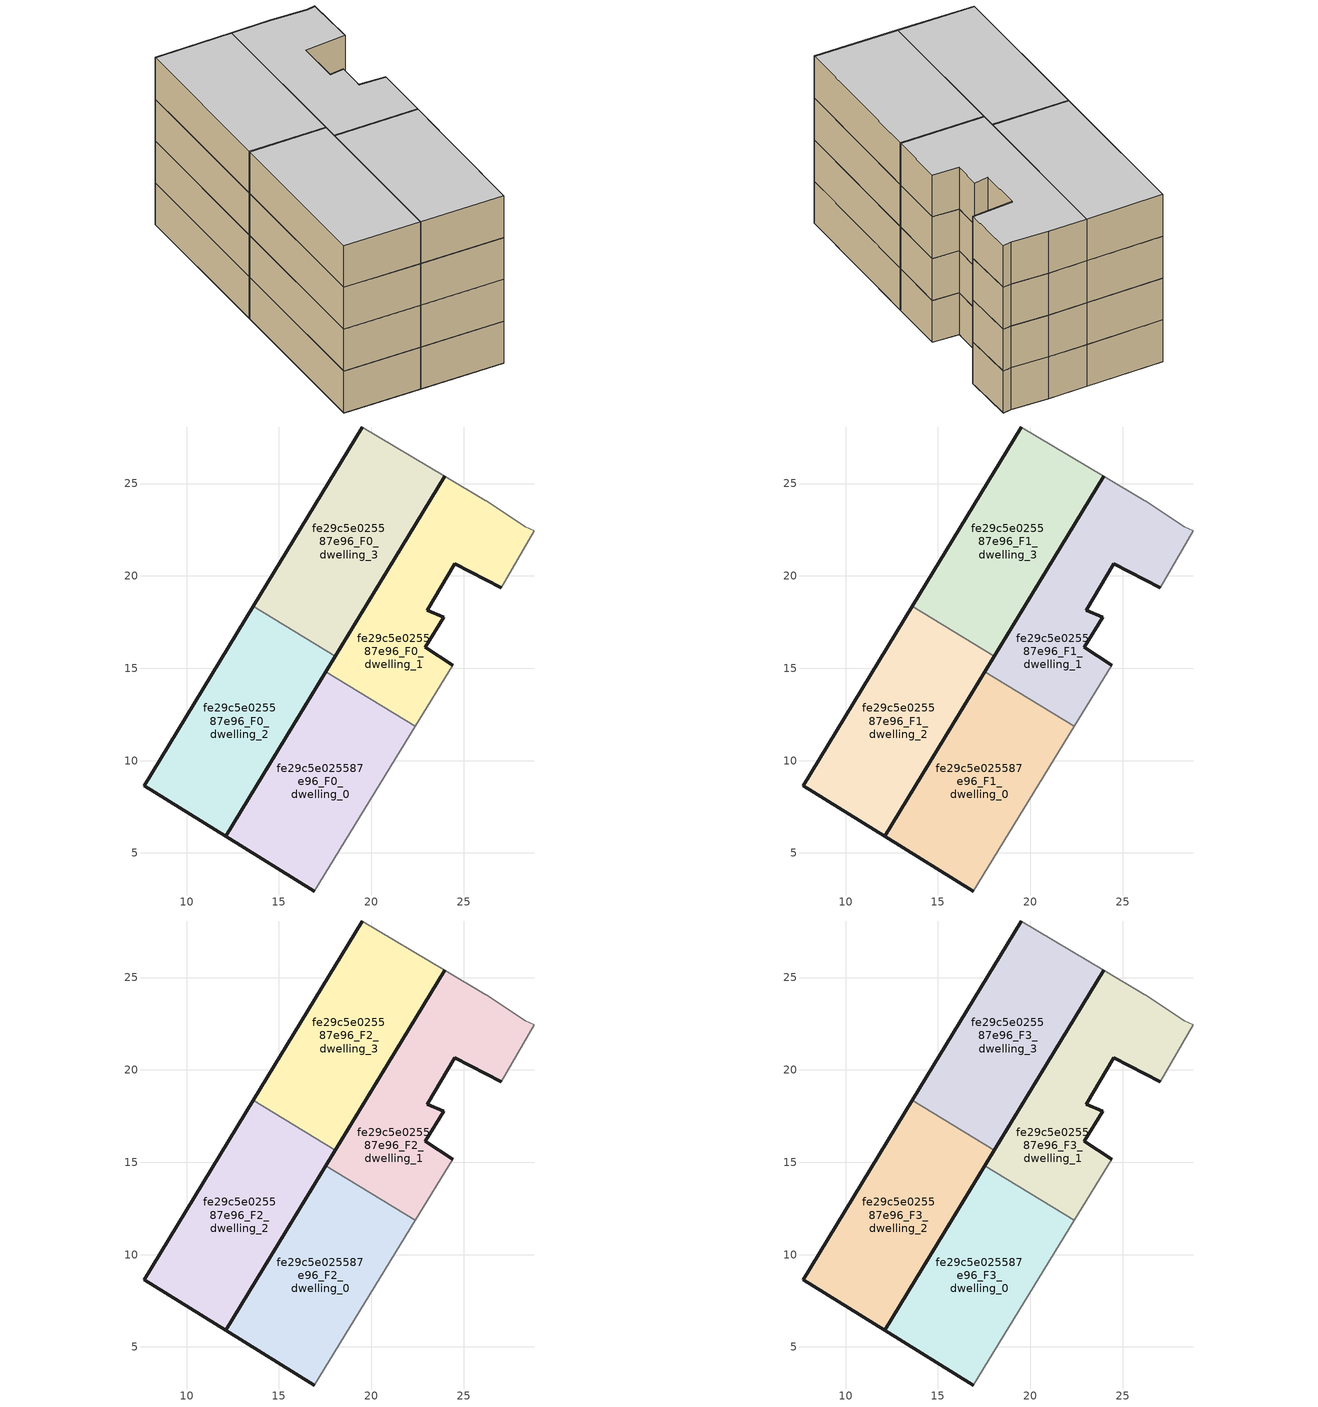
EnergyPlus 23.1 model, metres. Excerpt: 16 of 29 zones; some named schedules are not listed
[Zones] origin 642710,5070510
fe29c5e025587e96_F0_dwelling_0
 floor ground (EU_floor_Construction): 16.91,2.94 22.4,11.86 17.54,14.81 12.12,5.91 z0
 wall outside (EU_wall_Construction): 16.91,2.94 12.12,5.91 17.54,14.81 z0:3
 wall adiabatic (EU_wall_Construction): 22.4,11.86 16.91,2.94 z0:3
 wall to fe29c5e025587e96_F0_dwelling_1 (EU_wall_Construction): 17.54,14.81 22.4,11.86 z0:3
fe29c5e025587e96_F0_dwelling_1
 floor ground (EU_floor_Construction): 24.42,15.15 22.92,16.15 23.92,17.75 23.02,18.15 24.52,20.65 27.03,19.35 28.83,22.45 28.33,22.65 26.23,24.06 26.2,24.07 23.98,25.4 17.54,14.81 22.4,11.86 z0
 wall outside (EU_wall_Construction): 27.03,19.35 24.52,20.65 23.02,18.15 23.92,17.75 22.92,16.15 24.42,15.15 / 17.54,14.81 23.98,25.4 z0:3
 wall adiabatic (EU_wall_Construction): 24.42,15.15 22.4,11.86 / 23.98,25.4 26.2,24.07 26.23,24.06 28.33,22.65 28.83,22.45 27.03,19.35 z0:3
fe29c5e025587e96_F0_dwelling_2
 floor ground (EU_floor_Construction): 12.12,5.91 18.05,15.66 13.61,18.36 7.71,8.65 z0
 wall outside (EU_wall_Construction): 18.05,15.66 12.12,5.91 7.71,8.65 13.61,18.36 z0:3
 wall to fe29c5e025587e96_F0_dwelling_3 (EU_wall_Construction): 13.61,18.36 18.05,15.66 z0:3
fe29c5e025587e96_F0_dwelling_3
 floor ground (EU_floor_Construction): 18.05,15.66 23.98,25.4 19.52,28.06 13.61,18.36 z0
 wall outside (EU_wall_Construction): 23.98,25.4 18.05,15.66 / 13.61,18.36 19.52,28.06 z0:3
 wall adiabatic (EU_wall_Construction): 19.52,28.06 23.98,25.4 z0:3
fe29c5e025587e96_F1_dwelling_0
 floor to fe29c5e025587e96_F0_dwelling_0 (EU_floor_Construction): 16.91,2.94 22.4,11.86 17.54,14.81 12.12,5.91 z3
 wall outside (EU_wall_Construction): 16.91,2.94 12.12,5.91 17.54,14.81 z3:6
 wall adiabatic (EU_wall_Construction): 22.4,11.86 16.91,2.94 z3:6
 wall to fe29c5e025587e96_F1_dwelling_1 (EU_wall_Construction): 17.54,14.81 22.4,11.86 z3:6
fe29c5e025587e96_F1_dwelling_1
 floor to fe29c5e025587e96_F0_dwelling_1 (EU_floor_Construction): 24.42,15.15 22.92,16.15 23.92,17.75 23.02,18.15 24.52,20.65 27.03,19.35 28.83,22.45 28.33,22.65 26.23,24.06 26.2,24.07 23.98,25.4 17.54,14.81 22.4,11.86 z3
 wall outside (EU_wall_Construction): 27.03,19.35 24.52,20.65 23.02,18.15 23.92,17.75 22.92,16.15 24.42,15.15 / 17.54,14.81 23.98,25.4 z3:6
 wall adiabatic (EU_wall_Construction): 24.42,15.15 22.4,11.86 / 23.98,25.4 26.2,24.07 26.23,24.06 28.33,22.65 28.83,22.45 27.03,19.35 z3:6
fe29c5e025587e96_F1_dwelling_2
 floor to fe29c5e025587e96_F0_dwelling_2 (EU_floor_Construction): 12.12,5.91 18.05,15.66 13.61,18.36 7.71,8.65 z3
 wall outside (EU_wall_Construction): 18.05,15.66 12.12,5.91 7.71,8.65 13.61,18.36 z3:6
 wall to fe29c5e025587e96_F1_dwelling_3 (EU_wall_Construction): 13.61,18.36 18.05,15.66 z3:6
fe29c5e025587e96_F1_dwelling_3
 floor to fe29c5e025587e96_F0_dwelling_3 (EU_floor_Construction): 18.05,15.66 23.98,25.4 19.52,28.06 13.61,18.36 z3
 wall outside (EU_wall_Construction): 23.98,25.4 18.05,15.66 / 13.61,18.36 19.52,28.06 z3:6
 wall adiabatic (EU_wall_Construction): 19.52,28.06 23.98,25.4 z3:6
fe29c5e025587e96_F2_dwelling_0
 floor to fe29c5e025587e96_F1_dwelling_0 (EU_floor_Construction): 16.91,2.94 22.4,11.86 17.54,14.81 12.12,5.91 z6
 wall outside (EU_wall_Construction): 16.91,2.94 12.12,5.91 17.54,14.81 z6:9
 wall adiabatic (EU_wall_Construction): 22.4,11.86 16.91,2.94 z6:9
 wall to fe29c5e025587e96_F2_dwelling_1 (EU_wall_Construction): 17.54,14.81 22.4,11.86 z6:9
fe29c5e025587e96_F2_dwelling_1
 floor to fe29c5e025587e96_F1_dwelling_1 (EU_floor_Construction): 24.42,15.15 22.92,16.15 23.92,17.75 23.02,18.15 24.52,20.65 27.03,19.35 28.83,22.45 28.33,22.65 26.23,24.06 26.2,24.07 23.98,25.4 17.54,14.81 22.4,11.86 z6
 wall outside (EU_wall_Construction): 27.03,19.35 24.52,20.65 23.02,18.15 23.92,17.75 22.92,16.15 24.42,15.15 / 17.54,14.81 23.98,25.4 z6:9
 wall adiabatic (EU_wall_Construction): 24.42,15.15 22.4,11.86 / 23.98,25.4 26.2,24.07 26.23,24.06 28.33,22.65 28.83,22.45 27.03,19.35 z6:9
fe29c5e025587e96_F2_dwelling_2
 floor to fe29c5e025587e96_F1_dwelling_2 (EU_floor_Construction): 12.12,5.91 18.05,15.66 13.61,18.36 7.71,8.65 z6
 wall outside (EU_wall_Construction): 18.05,15.66 12.12,5.91 7.71,8.65 13.61,18.36 z6:9
 wall to fe29c5e025587e96_F2_dwelling_3 (EU_wall_Construction): 13.61,18.36 18.05,15.66 z6:9
fe29c5e025587e96_F2_dwelling_3
 floor to fe29c5e025587e96_F1_dwelling_3 (EU_floor_Construction): 18.05,15.66 23.98,25.4 19.52,28.06 13.61,18.36 z6
 wall outside (EU_wall_Construction): 23.98,25.4 18.05,15.66 / 13.61,18.36 19.52,28.06 z6:9
 wall adiabatic (EU_wall_Construction): 19.52,28.06 23.98,25.4 z6:9
fe29c5e025587e96_F3_dwelling_0
 floor to fe29c5e025587e96_F2_dwelling_0 (EU_floor_Construction): 16.91,2.94 22.4,11.86 17.54,14.81 12.12,5.91 z9
 wall outside (EU_wall_Construction): 16.91,2.94 12.12,5.91 17.54,14.81 z9:12
 wall adiabatic (EU_wall_Construction): 22.4,11.86 16.91,2.94 z9:12
 wall to fe29c5e025587e96_F3_dwelling_1 (EU_wall_Construction): 17.54,14.81 22.4,11.86 z9:12
 ceiling to fe29c5e025587e96_F4_dwelling_0 (EU_floor_Construction): 22.4,11.86 16.91,2.94 12.12,5.91 17.54,14.81 z12
fe29c5e025587e96_F3_dwelling_1
 floor to fe29c5e025587e96_F2_dwelling_1 (EU_floor_Construction): 24.42,15.15 22.92,16.15 23.92,17.75 23.02,18.15 24.52,20.65 27.03,19.35 28.83,22.45 28.33,22.65 26.23,24.06 26.2,24.07 23.98,25.4 17.54,14.81 22.4,11.86 z9
 wall outside (EU_wall_Construction): 27.03,19.35 24.52,20.65 23.02,18.15 23.92,17.75 22.92,16.15 24.42,15.15 / 17.54,14.81 23.98,25.4 z9:12
 wall adiabatic (EU_wall_Construction): 24.42,15.15 22.4,11.86 / 23.98,25.4 26.2,24.07 26.23,24.06 28.33,22.65 28.83,22.45 27.03,19.35 z9:12
 ceiling to fe29c5e025587e96_F4_dwelling_1 (EU_floor_Construction): 28.33,22.65 28.83,22.45 27.03,19.35 24.52,20.65 23.02,18.15 23.92,17.75 22.92,16.15 24.42,15.15 22.4,11.86 17.54,14.81 23.98,25.4 26.2,24.07 26.23,24.06 z12
fe29c5e025587e96_F3_dwelling_2
 floor to fe29c5e025587e96_F2_dwelling_2 (EU_floor_Construction): 12.12,5.91 18.05,15.66 13.61,18.36 7.71,8.65 z9
 wall outside (EU_wall_Construction): 18.05,15.66 12.12,5.91 7.71,8.65 13.61,18.36 z9:12
 wall to fe29c5e025587e96_F3_dwelling_3 (EU_wall_Construction): 13.61,18.36 18.05,15.66 z9:12
 ceiling to fe29c5e025587e96_F4_dwelling_2 (EU_floor_Construction): 18.05,15.66 12.12,5.91 7.71,8.65 13.61,18.36 z12
fe29c5e025587e96_F3_dwelling_3
 floor to fe29c5e025587e96_F2_dwelling_3 (EU_floor_Construction): 18.05,15.66 23.98,25.4 19.52,28.06 13.61,18.36 z9
 wall outside (EU_wall_Construction): 23.98,25.4 18.05,15.66 / 13.61,18.36 19.52,28.06 z9:12
 wall adiabatic (EU_wall_Construction): 19.52,28.06 23.98,25.4 z9:12
 ceiling to fe29c5e025587e96_F4_dwelling_3 (EU_floor_Construction): 23.98,25.4 18.05,15.66 13.61,18.36 19.52,28.06 z12
[Building]
EU S2 Campaign: North Axis=0; Terrain=City; Solar Distribution=FullExterior
[Site:Location]
Lyon-Bron: Latitude=45.75; Longitude=5; Time Zone=1; Elevation=198
[SizingPeriod:WeatherFileDays]
AnnualSizingPeriod: Begin Month=1; Begin Day of Month=1; End Month=12; End Day of Month=31; Day of Week for Start Day=Monday; Use Weather File Daylight Saving Period=No; Use Weather File Rain and Snow Indicators=No
[MATERIAL]
EU_InternalMass_Material: Roughness=MediumRough; Thickness=0.1; Conductivity=1; Density=1800; Specific Heat=900; Thermal Absorptance=0.9; Solar Absorptance=0.7; Visible Absorptance=0.7
[MATERIAL:NOMASS] Roughness=MediumRough; Thermal Absorptance=0.9; Solar Absorptance=0.7; Visible Absorptance=0.7
Name | Thermal Resistance
EU_wall_NoMass | 0.776494
EU_floor_NoMass | 0.421597
[CONSTRUCTION]
EU_wall_Construction: EU_wall_NoMass
EU_floor_Construction: EU_floor_NoMass
EU_InternalMass_Construction: EU_InternalMass_Material
[ZONE] Type=1; Multiplier=1; Ceiling Height=autocalculate; Floor Area=autocalculate; Part of Total Floor Area=Yes
Name | Volume
fe29c5e025587e96_F0_dwelling_0; fe29c5e025587e96_F1_dwelling_0; fe29c5e025587e96_F2_dwelling_0; fe29c5e025587e96_F3_dwelling_0 | 177.319
fe29c5e025587e96_F0_dwelling_1; fe29c5e025587e96_F1_dwelling_1; fe29c5e025587e96_F2_dwelling_1; fe29c5e025587e96_F3_dwelling_1 | 177.333
fe29c5e025587e96_F0_dwelling_2; fe29c5e025587e96_F1_dwelling_2; fe29c5e025587e96_F2_dwelling_2; fe29c5e025587e96_F3_dwelling_2; fe29c5e025587e96_F0_dwelling_3; fe29c5e025587e96_F1_dwelling_3; fe29c5e025587e96_F2_dwelling_3; fe29c5e025587e96_F3_dwelling_3 | 177.329
[INTERNALMASS] Construction=EU_InternalMass_Construction
Name | Zone or ZoneList | Surface Area
fe29c5e025587e96_F0_dwelling_0_EU_InternalMass | fe29c5e025587e96_F0_dwelling_0 | 59.1081
fe29c5e025587e96_F0_dwelling_1_EU_InternalMass | fe29c5e025587e96_F0_dwelling_1 | 59.111
fe29c5e025587e96_F0_dwelling_2_EU_InternalMass | fe29c5e025587e96_F0_dwelling_2 | 59.1111
fe29c5e025587e96_F0_dwelling_3_EU_InternalMass | fe29c5e025587e96_F0_dwelling_3 | 59.1088
fe29c5e025587e96_F1_dwelling_0_EU_InternalMass | fe29c5e025587e96_F1_dwelling_0 | 59.1081
fe29c5e025587e96_F1_dwelling_1_EU_InternalMass | fe29c5e025587e96_F1_dwelling_1 | 59.111
fe29c5e025587e96_F1_dwelling_2_EU_InternalMass | fe29c5e025587e96_F1_dwelling_2 | 59.1111
fe29c5e025587e96_F1_dwelling_3_EU_InternalMass | fe29c5e025587e96_F1_dwelling_3 | 59.1088
fe29c5e025587e96_F2_dwelling_0_EU_InternalMass | fe29c5e025587e96_F2_dwelling_0 | 59.1081
fe29c5e025587e96_F2_dwelling_1_EU_InternalMass | fe29c5e025587e96_F2_dwelling_1 | 59.111
fe29c5e025587e96_F2_dwelling_2_EU_InternalMass | fe29c5e025587e96_F2_dwelling_2 | 59.1111
fe29c5e025587e96_F2_dwelling_3_EU_InternalMass | fe29c5e025587e96_F2_dwelling_3 | 59.1088
fe29c5e025587e96_F3_dwelling_0_EU_InternalMass | fe29c5e025587e96_F3_dwelling_0 | 59.1081
fe29c5e025587e96_F3_dwelling_1_EU_InternalMass | fe29c5e025587e96_F3_dwelling_1 | 59.111
fe29c5e025587e96_F3_dwelling_2_EU_InternalMass | fe29c5e025587e96_F3_dwelling_2 | 59.1111
fe29c5e025587e96_F3_dwelling_3_EU_InternalMass | fe29c5e025587e96_F3_dwelling_3 | 59.1088
[OTHEREQUIPMENT] Fuel Type=Electricity; Design Level Calculation Method=Watts/Area; Power per Zone Floor Area=1; Fraction Latent=0; Fraction Radiant=0; Fraction Lost=0; Carbon Dioxide Generation Rate=0; EndUse Subcategory=EU_Step8_InternalGains
Name | Zone or ZoneList or Space or SpaceList | Schedule
EU_Step8_InternalGain_fe29c5e025587e96_F0_dwelling_0_f000 | fe29c5e025587e96_F0_dwelling_0 | EU_Step8_GainSchedule_fe29c5e025587e96_F0_dwelling_0_f000
EU_Step8_InternalGain_fe29c5e025587e96_F0_dwelling_1_f000 | fe29c5e025587e96_F0_dwelling_1 | EU_Step8_GainSchedule_fe29c5e025587e96_F0_dwelling_1_f000
EU_Step8_InternalGain_fe29c5e025587e96_F0_dwelling_2_f000 | fe29c5e025587e96_F0_dwelling_2 | EU_Step8_GainSchedule_fe29c5e025587e96_F0_dwelling_2_f000
EU_Step8_InternalGain_fe29c5e025587e96_F0_dwelling_3_f000 | fe29c5e025587e96_F0_dwelling_3 | EU_Step8_GainSchedule_fe29c5e025587e96_F0_dwelling_3_f000
EU_Step8_InternalGain_fe29c5e025587e96_F1_dwelling_0_f000 | fe29c5e025587e96_F1_dwelling_0 | EU_Step8_GainSchedule_fe29c5e025587e96_F1_dwelling_0_f000
EU_Step8_InternalGain_fe29c5e025587e96_F1_dwelling_1_f000 | fe29c5e025587e96_F1_dwelling_1 | EU_Step8_GainSchedule_fe29c5e025587e96_F1_dwelling_1_f000
EU_Step8_InternalGain_fe29c5e025587e96_F1_dwelling_2_f000 | fe29c5e025587e96_F1_dwelling_2 | EU_Step8_GainSchedule_fe29c5e025587e96_F1_dwelling_2_f000
EU_Step8_InternalGain_fe29c5e025587e96_F1_dwelling_3_f000 | fe29c5e025587e96_F1_dwelling_3 | EU_Step8_GainSchedule_fe29c5e025587e96_F1_dwelling_3_f000
EU_Step8_InternalGain_fe29c5e025587e96_F2_dwelling_0_f000 | fe29c5e025587e96_F2_dwelling_0 | EU_Step8_GainSchedule_fe29c5e025587e96_F2_dwelling_0_f000
EU_Step8_InternalGain_fe29c5e025587e96_F2_dwelling_1_f000 | fe29c5e025587e96_F2_dwelling_1 | EU_Step8_GainSchedule_fe29c5e025587e96_F2_dwelling_1_f000
EU_Step8_InternalGain_fe29c5e025587e96_F2_dwelling_2_f000 | fe29c5e025587e96_F2_dwelling_2 | EU_Step8_GainSchedule_fe29c5e025587e96_F2_dwelling_2_f000
EU_Step8_InternalGain_fe29c5e025587e96_F2_dwelling_3_f000 | fe29c5e025587e96_F2_dwelling_3 | EU_Step8_GainSchedule_fe29c5e025587e96_F2_dwelling_3_f000
EU_Step8_InternalGain_fe29c5e025587e96_F3_dwelling_0_f000 | fe29c5e025587e96_F3_dwelling_0 | EU_Step8_GainSchedule_fe29c5e025587e96_F3_dwelling_0_f000
EU_Step8_InternalGain_fe29c5e025587e96_F3_dwelling_1_f000 | fe29c5e025587e96_F3_dwelling_1 | EU_Step8_GainSchedule_fe29c5e025587e96_F3_dwelling_1_f000
EU_Step8_InternalGain_fe29c5e025587e96_F3_dwelling_2_f000 | fe29c5e025587e96_F3_dwelling_2 | EU_Step8_GainSchedule_fe29c5e025587e96_F3_dwelling_2_f000
EU_Step8_InternalGain_fe29c5e025587e96_F3_dwelling_3_f000 | fe29c5e025587e96_F3_dwelling_3 | EU_Step8_GainSchedule_fe29c5e025587e96_F3_dwelling_3_f000
[ZONEVENTILATION:DESIGNFLOWRATE] Schedule=EU_AlwaysOn; Design Flow Rate Calculation Method=AirChanges/Hour; Air Changes per Hour=0.693814; Ventilation Type=Natural; Fan Pressure Rise=0; Fan Total Efficiency=1; Constant Term Coefficient=1; Temperature Term Coefficient=0; Velocity Term Coefficient=0; Velocity Squared Term Coefficient=0; Minimum Indoor Temperature=-100; Maximum Indoor Temperature=100; Delta Temperature=-100; Minimum Outdoor Temperature=-100; Maximum Outdoor Temperature=100; Maximum Wind Speed=40
Name | Zone or ZoneList or Space or SpaceList
EU_ConstantAir_fe29c5e025587e96_F0_dwelling_0 | fe29c5e025587e96_F0_dwelling_0
EU_ConstantAir_fe29c5e025587e96_F0_dwelling_1 | fe29c5e025587e96_F0_dwelling_1
EU_ConstantAir_fe29c5e025587e96_F0_dwelling_2 | fe29c5e025587e96_F0_dwelling_2
EU_ConstantAir_fe29c5e025587e96_F0_dwelling_3 | fe29c5e025587e96_F0_dwelling_3
EU_ConstantAir_fe29c5e025587e96_F1_dwelling_0 | fe29c5e025587e96_F1_dwelling_0
EU_ConstantAir_fe29c5e025587e96_F1_dwelling_1 | fe29c5e025587e96_F1_dwelling_1
EU_ConstantAir_fe29c5e025587e96_F1_dwelling_2 | fe29c5e025587e96_F1_dwelling_2
EU_ConstantAir_fe29c5e025587e96_F1_dwelling_3 | fe29c5e025587e96_F1_dwelling_3
EU_ConstantAir_fe29c5e025587e96_F2_dwelling_0 | fe29c5e025587e96_F2_dwelling_0
EU_ConstantAir_fe29c5e025587e96_F2_dwelling_1 | fe29c5e025587e96_F2_dwelling_1
EU_ConstantAir_fe29c5e025587e96_F2_dwelling_2 | fe29c5e025587e96_F2_dwelling_2
EU_ConstantAir_fe29c5e025587e96_F2_dwelling_3 | fe29c5e025587e96_F2_dwelling_3
EU_ConstantAir_fe29c5e025587e96_F3_dwelling_0 | fe29c5e025587e96_F3_dwelling_0
EU_ConstantAir_fe29c5e025587e96_F3_dwelling_1 | fe29c5e025587e96_F3_dwelling_1
EU_ConstantAir_fe29c5e025587e96_F3_dwelling_2 | fe29c5e025587e96_F3_dwelling_2
EU_ConstantAir_fe29c5e025587e96_F3_dwelling_3 | fe29c5e025587e96_F3_dwelling_3
[HVACTEMPLATE:THERMOSTAT] Constant Heating Setpoint=20; Constant Cooling Setpoint=50
EU_HeatOnly_fe29c5e025587e96_F0_dwelling_0; EU_HeatOnly_fe29c5e025587e96_F0_dwelling_1; EU_HeatOnly_fe29c5e025587e96_F0_dwelling_2; EU_HeatOnly_fe29c5e025587e96_F0_dwelling_3; EU_HeatOnly_fe29c5e025587e96_F1_dwelling_0; EU_HeatOnly_fe29c5e025587e96_F1_dwelling_1; EU_HeatOnly_fe29c5e025587e96_F1_dwelling_2; EU_HeatOnly_fe29c5e025587e96_F1_dwelling_3; EU_HeatOnly_fe29c5e025587e96_F2_dwelling_0; EU_HeatOnly_fe29c5e025587e96_F2_dwelling_1; EU_HeatOnly_fe29c5e025587e96_F2_dwelling_2; EU_HeatOnly_fe29c5e025587e96_F2_dwelling_3; EU_HeatOnly_fe29c5e025587e96_F3_dwelling_0; EU_HeatOnly_fe29c5e025587e96_F3_dwelling_1; EU_HeatOnly_fe29c5e025587e96_F3_dwelling_2; EU_HeatOnly_fe29c5e025587e96_F3_dwelling_3; EU_HeatOnly_fe29c5e025587e96_F4_dwelling_0; EU_HeatOnly_fe29c5e025587e96_F4_dwelling_1; EU_HeatOnly_fe29c5e025587e96_F4_dwelling_2; EU_HeatOnly_fe29c5e025587e96_F4_dwelling_3; EU_HeatOnly_fe29c5e025587e96_F5_dwelling_0; EU_HeatOnly_fe29c5e025587e96_F5_dwelling_1; EU_HeatOnly_fe29c5e025587e96_F5_dwelling_2; EU_HeatOnly_fe29c5e025587e96_F6_dwelling_0; EU_HeatOnly_fe29c5e025587e96_F6_dwelling_1; EU_HeatOnly_fe29c5e025587e96_F6_dwelling_2; EU_HeatOnly_fe29c5e025587e96_F7_dwelling_0; EU_HeatOnly_fe29c5e025587e96_F7_dwelling_1; EU_HeatOnly_fe29c5e025587e96_F7_dwelling_2
[HVACTEMPLATE:ZONE:IDEALLOADSAIRSYSTEM] System Availability Schedule=EU_AlwaysOn; Maximum Heating Supply Air Temperature=50; Minimum Cooling Supply Air Temperature=13; Maximum Heating Supply Air Humidity Ratio=0.0156; Minimum Cooling Supply Air Humidity Ratio=0.0077; Heating Limit=NoLimit; Cooling Limit=NoLimit; Heating Availability Schedule=EU_AlwaysOn; Cooling Availability Schedule=EU_CoolingOff; Dehumidification Control Type=ConstantSensibleHeatRatio; Cooling Sensible Heat Ratio=0.7; Dehumidification Setpoint=60; Humidification Control Type=None; Humidification Setpoint=30; Outdoor Air Method=None; Outdoor Air Flow Rate per Person=0.00944; Outdoor Air Flow Rate per Zone Floor Area=0; Outdoor Air Flow Rate per Zone=0; Demand Controlled Ventilation Type=None; Outdoor Air Economizer Type=NoEconomizer; Heat Recovery Type=None; Sensible Heat Recovery Effectiveness=0.7; Latent Heat Recovery Effectiveness=0.65
Name | Template Thermostat
fe29c5e025587e96_F0_dwelling_0 | EU_HeatOnly_fe29c5e025587e96_F0_dwelling_0
fe29c5e025587e96_F0_dwelling_1 | EU_HeatOnly_fe29c5e025587e96_F0_dwelling_1
